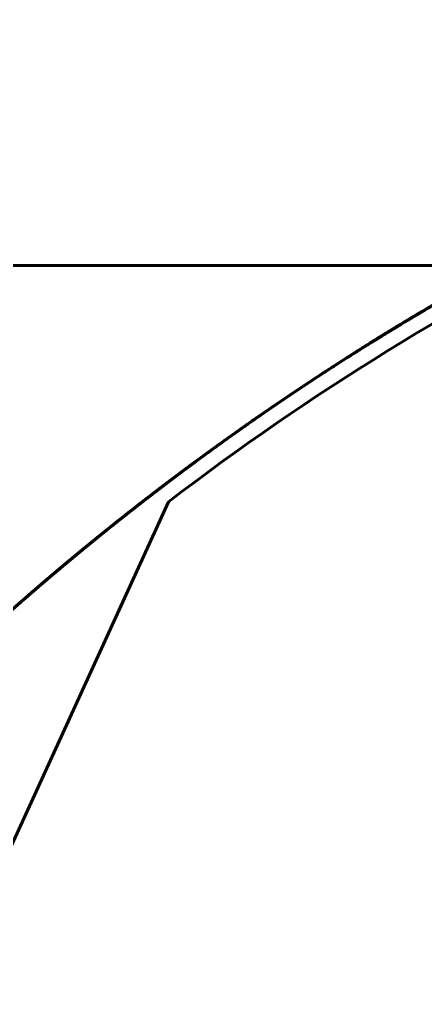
# Model space of a CAD drawing. Header units: millimetres. Extents: x 0 to 840, y 0 to 594.
# Drawn here: x 96.103 to 97.388, y 257.942 to 261.042 of the extents above; entities that cross this region are included whole.
import ezdxf

# ---------------------------------------------------------------- set-up
doc = ezdxf.new("R2010")
doc.units = ezdxf.units.MM
doc.linetypes.add('K5LT_BASIC', pattern=[0])
doc.layers.add('Системный слой', color=7, linetype='Continuous')

msp = doc.modelspace()

# ---------------------------------------------------------------- linework, layer by layer
at = {"layer": 'Системный слой', "color": 5, "linetype": 'K5LT_BASIC', "lineweight": 60, "true_color": 0x0000ff}
for p, q in [((94.48832, 260.26201), (97.63315, 260.26201)), ((97.31995, 260.08188), (97.29618, 260.06748)), ((97.22881, 260.02609), (97.19527, 260.00516)), ((97.21882, 260.01988), (97.20448, 260.01093)), ((97.20448, 260.01093), (97.17491, 259.99235)), ((97.2084, 260.01337), (97.20448, 260.01093)), ((96.97874, 259.86475), (96.9526, 259.84716)), ((97.02084, 259.89278), (96.98287, 259.86752)), ((96.93931, 259.83817), (96.91634, 259.82254)), ((96.59767, 259.59401), (96.58487, 259.58436)), ((96.62085, 259.61139), (96.61969, 259.61052)), ((96.56953, 259.57275), (96.5347, 259.54617)), ((96.5789, 259.57985), (96.5504, 259.55819)), ((96.57404, 259.51333), (94.91438, 255.8739)), ((96.27746, 259.34088), (96.25611, 259.3231)), ((96.27459, 259.33849), (96.2677, 259.33277)), ((96.28884, 259.35031), (96.27746, 259.34088)), ((96.24866, 259.31687), (96.21633, 259.28965)), ((96.25325, 259.3207), (96.2471, 259.31556)), ((96.2291, 259.30044), (96.21685, 259.2901)), ((96.16562, 259.24642), (96.15064, 259.23351)), ((96.15671, 259.23875), (96.12077, 259.2076)), ((96.15984, 259.24144), (96.13569, 259.22058))]:
    msp.add_line(p, q, dxfattribs=at)
msp.add_arc((101.73832, 252.76201), 8.5, 104.709862, 127.413442, dxfattribs=at)
for points, knots in [([(99.60669, 261.04203), (99.58233, 261.03576), (99.29992, 260.96172), (98.76682, 260.79236), (98.02918, 260.47944), (97.32403, 260.09893), (96.65753, 259.65418), (96.03552, 259.14906), (95.46345, 258.58802), (94.94634, 257.97596), (94.48869, 257.31824), (94.09454, 256.62063), (93.76732, 255.88922), (93.5099, 255.13043), (93.32454, 254.3509), (93.21285, 253.55745), (93.17583, 252.75704), (93.21378, 251.95667), (93.32639, 251.16336), (93.51266, 250.38404), (93.76588, 249.64046), (93.97681, 249.16697), (94.08896, 248.94235)], [0.9944152957, 0.9944152957, 0.9944152957, 0.9944152957, 0.9944302992, 0.9945894335, 0.9947485678, 0.9949077021, 0.9950668364, 0.9952259707, 0.995385105, 0.9955442393, 0.9957033736, 0.995862508, 0.9960216423, 0.9961807766, 0.9963399109, 0.9964990452, 0.9966581795, 0.9968173138, 0.9969764481, 0.9971355824, 0.9972947167, 0.997444463, 0.997444463, 0.997444463, 0.997444463]), ([(99.60669, 261.04203), (99.55163, 261.02785), (99.239, 260.94404), (98.67768, 260.75881), (97.94357, 260.4377), (97.24269, 260.04938), (96.6302, 259.63074), (96.26199, 259.33129), (96.10589, 259.1946)], [0.98373438793, 0.98373438793, 0.98373438793, 0.98373438793, 0.98376830045, 0.98392743475, 0.98408656906, 0.98424570337, 0.98440483768, 0.98452859697, 0.98452859697, 0.98452859697, 0.98452859697]), ([(99.60669, 261.04203), (99.52093, 261.01995), (99.17817, 260.92601), (98.58892, 260.72427), (97.85842, 260.39502), (97.16191, 259.99892), (96.58128, 259.59251), (96.24034, 259.31221), (96.1091, 259.19741)], [0.97305348015, 0.97305348015, 0.97305348015, 0.97305348015, 0.97310630172, 0.97326543603, 0.97342457034, 0.97358370465, 0.97374283896, 0.97384683931, 0.97384683931, 0.97384683931, 0.97384683931]), ([(98.54452, 260.6931), (98.53142, 260.68783), (98.2711, 260.58225), (97.77376, 260.35139), (97.24262, 260.04147), (96.9537, 259.84837), (96.88726, 259.80259)], [0.96259501597, 0.96259501597, 0.96259501597, 0.96259501597, 0.9626034373, 0.96276257161, 0.96292170592, 0.96296982868, 0.96296982868, 0.96296982868, 0.96296982868]), ([(98.54452, 260.6931), (98.37679, 260.62555), (97.96688, 260.44518), (97.5243, 260.20736), (97.25048, 260.0397), (97.20448, 260.01093)], [0.09744147793, 0.09744147793, 0.09744147793, 0.09744147793, 0.09754933164, 0.09770846595, 0.09774082862, 0.09774082862, 0.09774082862, 0.09774082862]), ([(98.54452, 260.6931), (98.36456, 260.62063), (97.94298, 260.43395), (97.50151, 260.19409), (97.23931, 260.03271), (97.20448, 260.01093)], [0.18288874095, 0.18288874095, 0.18288874095, 0.18288874095, 0.18300445576, 0.18316359007, 0.18318809164, 0.18318809164, 0.18318809164, 0.18318809164]), ([(98.54452, 260.6931), (98.39166, 260.63154), (97.99597, 260.45875), (97.55206, 260.22342), (97.26407, 260.0482), (97.20448, 260.01093)], [0.64216777967, 0.64216777967, 0.64216777967, 0.64216777967, 0.64226607257, 0.64242520687, 0.64246713035, 0.64246713035, 0.64246713035, 0.64246713035]), ([(98.54452, 260.6931), (98.3107, 260.59894), (97.90775, 260.41558), (97.52039, 260.20162), (97.35705, 260.10415)], [0.3431023591, 0.3431023591, 0.3431023591, 0.3431023591, 0.34325270528, 0.34336616085, 0.34336616085, 0.34336616085, 0.34336616085]), ([(98.38055, 260.62508), (98.2202, 260.55661), (97.81838, 260.37029), (97.43198, 260.15322), (97.20448, 260.01093)], [0.43926582441, 0.43926582441, 0.43926582441, 0.43926582441, 0.43936982814, 0.43952988068, 0.43952988068, 0.43952988068, 0.43952988068]), ([(98.32607, 260.6016), (98.26924, 260.57686), (97.96921, 260.44237), (97.44011, 260.16753), (96.76669, 259.73333), (96.32904, 259.38922), (96.11097, 259.19908), (96.09405, 259.18421)], [0.91991847438, 0.91991847438, 0.91991847438, 0.91991847438, 0.91995544239, 0.9201145767, 0.92027371101, 0.92043284532, 0.92044628114, 0.92044628114, 0.92044628114, 0.92044628114]), ([(98.3295, 260.60309), (98.27381, 260.57887), (97.97483, 260.44509), (97.59782, 260.24968), (97.28642, 260.06218), (97.20448, 260.01093)], [0.47131960032, 0.47131960032, 0.47131960032, 0.47131960032, 0.47135582432, 0.47151495863, 0.47157260432, 0.47157260432, 0.47157260432, 0.47157260432]), ([(98.20619, 260.54832), (98.01148, 260.45999), (97.72905, 260.31887), (97.45502, 260.16243), (97.36761, 260.11044)], [0.67428367635, 0.67428367635, 0.67428367635, 0.67428367635, 0.67441120306, 0.67447186116, 0.67447186116, 0.67447186116, 0.67447186116]), ([(98.13071, 260.51364), (98.08631, 260.49297), (97.80116, 260.35727), (97.49228, 260.1887), (97.23478, 260.02988), (97.20448, 260.01093)], [0.0014029952, 0.0014029952, 0.0014029952, 0.0014029952, 0.00143220878, 0.00159134309, 0.00161265772, 0.00161265772, 0.00161265772, 0.00161265772]), ([(98.04134, 260.47141), (98.02239, 260.46232), (97.76333, 260.33692), (97.48367, 260.18365), (97.23055, 260.02723), (97.20448, 260.01093)], [0.89861890973, 0.89861890973, 0.89861890973, 0.89861890973, 0.89863144494, 0.89879057925, 0.8988089194, 0.8988089194, 0.8988089194, 0.8988089194]), ([(97.96636, 260.435), (97.78735, 260.347), (97.53089, 260.20959), (97.28189, 260.05934), (97.20448, 260.01093)], [0.28982373273, 0.28982373273, 0.28982373273, 0.28982373273, 0.28994271165, 0.28999717041, 0.28999717041, 0.28999717041, 0.28999717041]), ([(97.96636, 260.435), (97.90594, 260.4053), (97.64651, 260.27394), (97.39393, 260.12942), (97.20448, 260.01093)], [0.51412279813, 0.51412279813, 0.51412279813, 0.51412279813, 0.51416295353, 0.51429623581, 0.51429623581, 0.51429623581, 0.51429623581]), ([(97.91657, 260.41033), (97.85635, 260.38024), (97.55923, 260.22736), (97.08923, 259.94956), (96.69926, 259.67251), (96.5317, 259.54387)], [0.41800567526, 0.41800567526, 0.41800567526, 0.41800567526, 0.41804583068, 0.41820496499, 0.41833096299, 0.41833096299, 0.41833096299, 0.41833096299]), ([(97.82418, 260.36346), (97.61198, 260.25419), (97.17228, 260.00397), (96.70187, 259.67793), (96.43967, 259.47254), (96.38799, 259.43108)], [0.88798622089, 0.88798622089, 0.88798622089, 0.88798622089, 0.88812858052, 0.88828771483, 0.88832723285, 0.88832723285, 0.88832723285, 0.88832723285]), ([(97.87084, 260.38731), (97.6729, 260.28691), (97.44882, 260.16206), (97.23074, 260.02737), (97.2016, 260.00913)], [0.45005857786, 0.45005857786, 0.45005857786, 0.45005857786, 0.45019096117, 0.45021146409, 0.45021146409, 0.45021146409, 0.45021146409]), ([(97.82508, 260.36392), (97.76522, 260.33311), (97.55485, 260.22166), (97.34924, 260.10146), (97.20448, 260.01093)], [0.85594329463, 0.85594329463, 0.85594329463, 0.85594329463, 0.85598345003, 0.85608528788, 0.85608528788, 0.85608528788, 0.85608528788]), ([(97.74738, 260.32342), (97.57569, 260.2328), (97.39431, 260.12903), (97.21696, 260.01873), (97.20448, 260.01093)], [0.35395804634, 0.35395804634, 0.35395804634, 0.35395804634, 0.35407383832, 0.35408261767, 0.35408261767, 0.35408261767, 0.35408261767]), ([(97.73368, 260.31617), (97.58781, 260.23884), (97.41061, 260.13823), (97.23719, 260.03139), (97.20448, 260.01093)], [0.63166473189, 0.63166473189, 0.63166473189, 0.63166473189, 0.63176320815, 0.63178622248, 0.63178622248, 0.63178622248, 0.63178622248]), ([(97.73038, 260.31442), (97.66273, 260.27852), (97.54682, 260.215), (97.43242, 260.14881), (97.38459, 260.12051)], [0.93073089601, 0.93073089601, 0.93073089601, 0.93073089601, 0.93077657543, 0.930809724246, 0.930809724246, 0.930809724246, 0.930809724246]), ([(97.65319, 260.27295), (97.5906, 260.23891), (97.46609, 260.16916), (97.34337, 260.09631), (97.28238, 260.05907)], [0.653044713107, 0.653044713107, 0.653044713107, 0.653044713107, 0.653087205602, 0.653129832088, 0.653129832088, 0.653129832088, 0.653129832088]), ([(97.66349, 260.27855), (97.6159, 260.25275), (97.51097, 260.19457), (97.40728, 260.13418), (97.35077, 260.10039)], [0.300572421379, 0.300572421379, 0.300572421379, 0.300572421379, 0.300604710376, 0.300643985069, 0.300643985069, 0.300643985069, 0.300643985069]), ([(97.68796, 260.29176), (97.64844, 260.2705), (97.54272, 260.21256), (97.43825, 260.15239), (97.37319, 260.11376)], [0.396695062945, 0.396695062945, 0.396695062945, 0.396695062945, 0.396721833227, 0.396766965316, 0.396766965316, 0.396766965316, 0.396766965316]), ([(97.60493, 260.2465), (97.40147, 260.13414), (97.13032, 259.96962), (96.86891, 259.79042), (96.79996, 259.74163)], [0.95212107528, 0.95212107528, 0.95212107528, 0.95212107528, 0.95225970719, 0.95231009183, 0.95231009183, 0.95231009183, 0.95231009183]), ([(97.61523, 260.25218), (97.577, 260.23114), (97.47039, 260.17139), (97.36508, 260.10936), (97.29794, 260.06855)], [0.567606053267, 0.567606053267, 0.567606053267, 0.567606053267, 0.567632081477, 0.567678945424, 0.567678945424, 0.567678945424, 0.567678945424]), ([(97.58803, 260.23714), (97.55426, 260.2184), (97.47114, 260.17151), (97.38881, 260.12323), (97.34009, 260.094)], [0.386036798341, 0.386036798341, 0.386036798341, 0.386036798341, 0.386059834501, 0.386093722261, 0.386093722261, 0.386093722261, 0.386093722261]), ([(97.54612, 260.21372), (97.49661, 260.18587), (97.37868, 260.11797), (97.26241, 260.04727), (97.19527, 260.00516)], [0.823963566113, 0.823963566113, 0.823963566113, 0.823963566113, 0.823997453851, 0.824044725771, 0.824044725771, 0.824044725771, 0.824044725771]), ([(97.56806, 260.22602), (97.49963, 260.18779), (97.37764, 260.11741), (97.25743, 260.04404), (97.20448, 260.01093)], [0.909405830114, 0.909405830114, 0.909405830114, 0.909405830114, 0.909452577976, 0.909489827284, 0.909489827284, 0.909489827284, 0.909489827284]), ([(97.55891, 260.2209), (97.51658, 260.19718), (97.39734, 260.12903), (97.27978, 260.05802), (97.20448, 260.01093)], [0.738513388645, 0.738513388645, 0.738513388645, 0.738513388645, 0.738542329726, 0.738595301248, 0.738595301248, 0.738595301248, 0.738595301248]), ([(97.54656, 260.21397), (97.46926, 260.17049), (97.3547, 260.10368), (97.24172, 260.03422), (97.20448, 260.01093)], [0.813282559286, 0.813282559286, 0.813282559286, 0.813282559286, 0.813335455124, 0.813361656389, 0.813361656389, 0.813361656389, 0.813361656389]), ([(97.53065, 260.20499), (97.47921, 260.17592), (97.36972, 260.11251), (97.26166, 260.04669), (97.20448, 260.01093)], [0.01221809983, 0.01221809983, 0.01221809983, 0.01221809983, 0.012253341821, 0.012293565602, 0.012293565602, 0.012293565602, 0.012293565602]), ([(97.51748, 260.19753), (97.4615, 260.16576), (97.35653, 260.1046), (97.2529, 260.04121), (97.20448, 260.01093)], [0.727841937483, 0.727841937483, 0.727841937483, 0.727841937483, 0.727880330999, 0.727914393372, 0.727914393372, 0.727914393372, 0.727914393372]), ([(97.51124, 260.19399), (97.48028, 260.17638), (97.37713, 260.11686), (97.27525, 260.05519), (97.20448, 260.01093)], [0.5569488365, 0.5569488365, 0.5569488365, 0.5569488365, 0.55697008275, 0.557019867337, 0.557019867337, 0.557019867337, 0.557019867337]), ([(97.37747, 260.11629), (97.34339, 260.09609), (97.28555, 260.06125), (97.22813, 260.02572), (97.20448, 260.01093)], [0.268595082534, 0.268595082534, 0.268595082534, 0.268595082534, 0.268618714195, 0.268635354651, 0.268635354651, 0.268635354651, 0.268635354651]), ([(97.33001, 260.08795), (97.25753, 260.04433), (97.1565, 259.98148), (97.05681, 259.91653), (97.02812, 259.8976)], [0.247244256934, 0.247244256934, 0.247244256934, 0.247244256934, 0.247294716741, 0.247315219375, 0.247315219375, 0.247315219375, 0.247315219375]), ([(97.33224, 260.08929), (97.28403, 260.0603), (97.18315, 259.99827), (97.08358, 259.93417), (97.03169, 259.89995)], [0.70652277804, 0.70652277804, 0.70652277804, 0.70652277804, 0.706556333546, 0.706593408327, 0.706593408327, 0.706593408327, 0.706593408327]), ([(97.36398, 260.10828), (97.3277, 260.08667), (97.27441, 260.05441), (97.22149, 260.02157), (97.20448, 260.01093)], [0.535620899681, 0.535620899681, 0.535620899681, 0.535620899681, 0.535646085296, 0.535658051578, 0.535658051578, 0.535658051578, 0.535658051578]), ([(97.28614, 260.06137), (97.20388, 260.0112), (97.00901, 259.88777), (96.81926, 259.75653), (96.71064, 259.67757)], [0.86674711196, 0.86674711196, 0.86674711196, 0.86674711196, 0.86680458307, 0.86688468251, 0.86688468251, 0.86688468251, 0.86688468251]), ([(97.28567, 260.06108), (97.22364, 260.02324), (97.12408, 259.96075), (97.02584, 259.89623), (96.98852, 259.8713)], [0.065679130519, 0.065679130519, 0.065679130519, 0.065679130519, 0.065722469765, 0.065749237439, 0.065749237439, 0.065749237439, 0.065749237439]), ([(97.29622, 260.0675), (97.23762, 260.03187), (97.1379, 259.96959), (97.0395, 259.90526), (96.99873, 259.87811)], [0.877425674868, 0.877425674868, 0.877425674868, 0.877425674868, 0.877466581795, 0.877495795399, 0.877495795399, 0.877495795399, 0.877495795399]), ([(97.31527, 260.07905), (97.28863, 260.06295), (97.19888, 260.00803), (97.11016, 259.95146), (97.04821, 259.91081)], [0.80265489004, 0.80265489004, 0.80265489004, 0.80265489004, 0.802673456397, 0.802717648596, 0.802717648596, 0.802717648596, 0.802717648596]), ([(97.31307, 260.07773), (97.29845, 260.06888), (97.26215, 260.04678), (97.22602, 260.0244), (97.20448, 260.01093)], [0.717208136768, 0.717208136768, 0.717208136768, 0.717208136768, 0.717218332273, 0.717233485491, 0.717233485491, 0.717233485491, 0.717233485491]), ([(97.25562, 260.04266), (97.22195, 260.02193), (97.15369, 259.97925), (97.08604, 259.93561), (97.05178, 259.91316)], [0.791987874328, 0.791987874328, 0.791987874328, 0.791987874328, 0.79201145767, 0.792035890854, 0.792035890854, 0.792035890854, 0.792035890854]), ([(97.20448, 260.01093), (97.11186, 259.953), (96.79687, 259.74749), (96.42045, 259.46485), (96.14606, 259.23024), (96.07551, 259.16787)], [0.9415325509, 0.9415325509, 0.9415325509, 0.9415325509, 0.94159770847, 0.94175684278, 0.94181301004, 0.94181301004, 0.94181301004, 0.94181301004]), ([(97.20448, 260.01093), (97.1028, 259.94733), (96.84213, 259.77657), (96.59109, 259.59174), (96.44067, 259.473)], [0.57838168308, 0.57838168308, 0.57838168308, 0.57838168308, 0.57845321451, 0.57856751927, 0.57856751927, 0.57856751927, 0.57856751927]), ([(97.20448, 260.01093), (96.98412, 259.8731), (96.72751, 259.69584), (96.48121, 259.505), (96.44067, 259.473)], [0.62110531459, 0.62110531459, 0.62110531459, 0.62110531459, 0.62126034373, 0.6212911508, 0.6212911508, 0.6212911508, 0.6212911508]), ([(97.17175, 259.99035), (97.00537, 259.88524), (96.75837, 259.717), (96.52063, 259.53612), (96.44067, 259.473)], [0.72792207986, 0.72792207986, 0.72792207986, 0.72792207986, 0.72803946531, 0.72810022957, 0.72810022957, 0.72810022957, 0.72810022957]), ([(97.20448, 260.01093), (97.15656, 259.98096), (96.91971, 259.82953), (96.69044, 259.66649), (96.51268, 259.52923)], [0.59974349883, 0.59974349883, 0.59974349883, 0.59974349883, 0.59977721197, 0.59991116946, 0.59991116946, 0.59991116946, 0.59991116946]), ([(97.20448, 260.01093), (97.14539, 259.97397), (96.91667, 259.827), (96.6951, 259.6692), (96.5347, 259.54617)], [0.68519076184, 0.68519076184, 0.68519076184, 0.68519076184, 0.68523233609, 0.68535290846, 0.68535290846, 0.68535290846, 0.68535290846]), ([(97.20448, 260.01093), (97.1475, 259.97529), (96.93865, 259.84122), (96.73576, 259.69812), (96.59127, 259.58919)], [0.236592631, 0.236592631, 0.236592631, 0.236592631, 0.23663271801, 0.23674064889, 0.23674064889, 0.23674064889, 0.23674064889]), ([(97.20448, 260.01093), (97.12968, 259.96415), (96.97722, 259.86547), (96.82797, 259.76199), (96.75213, 259.70754)], [0.58906259095, 0.58906259095, 0.58906259095, 0.58906259095, 0.58911521324, 0.58917090094, 0.58917090094, 0.58917090094, 0.58917090094]), ([(97.14108, 259.97089), (97.08987, 259.93823), (96.89524, 259.81117), (96.70587, 259.67623), (96.56911, 259.57243)], [0.14047936909, 0.14047936909, 0.14047936909, 0.14047936909, 0.14051559516, 0.14061800108, 0.14061800108, 0.14061800108, 0.14061800108]), ([(97.11141, 259.95188), (97.03037, 259.89973), (96.93807, 259.8381), (96.847, 259.7747), (96.83504, 259.76632)], [0.663850861761, 0.663850861761, 0.663850861761, 0.663850861761, 0.663908338638, 0.663917049501, 0.663917049501, 0.663917049501, 0.663917049501]), ([(97.06164, 259.9196), (96.98649, 259.8705), (96.77635, 259.72843), (96.57268, 259.57711), (96.44402, 259.47564)], [0.7493099181, 0.7493099181, 0.7493099181, 0.7493099181, 0.74936346276, 0.74946119637, 0.74946119637, 0.74946119637, 0.74946119637]), ([(97.04464, 259.90847), (96.90441, 259.81636), (96.74205, 259.70276), (96.5838, 259.58362), (96.55969, 259.56527)], [0.00165040763, 0.00165040763, 0.00165040763, 0.00165040763, 0.0017504774, 0.0017685507, 0.0017685507, 0.0017685507, 0.0017685507]), ([(97.06475, 259.92164), (97.02165, 259.8935), (96.94368, 259.8416), (96.86657, 259.78841), (96.83201, 259.7642)], [0.492967389561, 0.492967389561, 0.492967389561, 0.492967389561, 0.492998090388, 0.493023258855, 0.493023258855, 0.493023258855, 0.493023258855]), ([(97.06475, 259.92164), (97.02821, 259.89779), (96.95772, 259.851), (96.88794, 259.80318), (96.85432, 259.77978)], [0.225944692647, 0.225944692647, 0.225944692647, 0.225944692647, 0.225970719287, 0.225995152472, 0.225995152472, 0.225995152472, 0.225995152472]), ([(97.05178, 259.91316), (97.01752, 259.8907), (96.96192, 259.85369), (96.90675, 259.81603), (96.88548, 259.80137)], [0.674545904188, 0.674545904188, 0.674545904188, 0.674545904188, 0.674570337365, 0.674585745122, 0.674585745122, 0.674585745122, 0.674585745122]), ([(96.99518, 259.87574), (96.87648, 259.79659), (96.68953, 259.66507), (96.50804, 259.52619), (96.44066, 259.47299)], [0.18323763336, 0.18323763336, 0.18323763336, 0.18323763336, 0.18332272438, 0.18337392972, 0.18337392972, 0.18337392972, 0.18337392972]), ([(96.99873, 259.87811), (96.93396, 259.83496), (96.74433, 259.70489), (96.56005, 259.56724), (96.44067, 259.473)], [0.83477216383, 0.83477216383, 0.83477216383, 0.83477216383, 0.83481858689, 0.83490930833, 0.83490930833, 0.83490930833, 0.83490930833]), ([(97.01164, 259.88668), (96.89825, 259.81146), (96.71085, 259.68059), (96.52888, 259.54234), (96.4562, 259.48523)], [0.09778644025, 0.09778644025, 0.09778644025, 0.09778644025, 0.09786760025, 0.09792273424, 0.09792273424, 0.09792273424, 0.09792273424]), ([(97.0152, 259.88905), (96.98224, 259.86721), (96.81895, 259.75735), (96.65949, 259.64188), (96.5347, 259.54617)], [0.76000187814, 0.76000187814, 0.76000187814, 0.76000187814, 0.76002546149, 0.76011926357, 0.76011926357, 0.76011926357, 0.76011926357]), ([(96.99873, 259.87811), (96.92951, 259.832), (96.8155, 259.75364), (96.70343, 259.67254), (96.65906, 259.63977)], [0.653196729933, 0.653196729933, 0.653196729933, 0.653196729933, 0.653246339911, 0.653279238506, 0.653279238506, 0.653279238506, 0.653279238506]), ([(97.02188, 259.89347), (96.96469, 259.85565), (96.85224, 259.77932), (96.74164, 259.70033), (96.68731, 259.66055)], [0.930894810703, 0.930894810703, 0.930894810703, 0.930894810703, 0.930935709739, 0.930975871096, 0.930975871096, 0.930975871096, 0.930975871096]), ([(97.00424, 259.88177), (96.97704, 259.86369), (96.89854, 259.81084), (96.82091, 259.75668), (96.77047, 259.72067)], [0.311406362284, 0.311406362284, 0.311406362284, 0.311406362284, 0.311425843412, 0.311462812039, 0.311462812039, 0.311462812039, 0.311462812039]), ([(96.97874, 259.86475), (96.94915, 259.84492), (96.8858, 259.80189), (96.82303, 259.75801), (96.78962, 259.73431)], [0.396859721095, 0.396859721095, 0.396859721095, 0.396859721095, 0.396880967537, 0.396905400785, 0.396905400785, 0.396905400785, 0.396905400785]), ([(96.98852, 259.8713), (96.9512, 259.84636), (96.89061, 259.80519), (96.83056, 259.76324), (96.80739, 259.74688)], [0.215281947702, 0.215281947702, 0.215281947702, 0.215281947702, 0.21530872056, 0.215325637932, 0.215325637932, 0.215325637932, 0.215325637932]), ([(97.00104, 259.87964), (96.94853, 259.84469), (96.88609, 259.80213), (96.82422, 259.75875), (96.81402, 259.75156)], [0.300726218541, 0.300726218541, 0.300726218541, 0.300726218541, 0.300763844685, 0.300771288131, 0.300771288131, 0.300771288131, 0.300771288131]), ([(96.96123, 259.85299), (96.8938, 259.80756), (96.7173, 259.68496), (96.54551, 259.55576), (96.44067, 259.473)], [0.73865296663, 0.73865296663, 0.73865296663, 0.73865296663, 0.73870146404, 0.73878113744, 0.73878113744, 0.73878113744, 0.73878113744]), ([(96.9411, 259.83938), (96.86517, 259.78791), (96.69587, 259.66914), (96.53097, 259.54429), (96.44067, 259.473)], [0.64252962808, 0.64252962808, 0.64252962808, 0.64252962808, 0.64258434118, 0.64265296655, 0.64265296655, 0.64265296655, 0.64265296655]), ([(96.94949, 259.84506), (96.87719, 259.79618), (96.73745, 259.69856), (96.6007, 259.59679), (96.5347, 259.54617)], [0.37550491583, 0.37550491583, 0.37550491583, 0.37550491583, 0.37555697008, 0.37560658004, 0.37560658004, 0.37560658004, 0.37560658004]), ([(96.93169, 259.83299), (96.88282, 259.79978), (96.80259, 259.74401), (96.72332, 259.68688), (96.69214, 259.66408)], [0.023039232076, 0.023039232076, 0.023039232076, 0.023039232076, 0.023074474857, 0.023097511022, 0.023097511022, 0.023097511022, 0.023097511022]), ([(96.95489, 259.84871), (96.91352, 259.82079), (96.83341, 259.76569), (96.75425, 259.70923), (96.71596, 259.68143)], [0.119161832171, 0.119161832171, 0.119161832171, 0.119161832171, 0.119191597709, 0.119219824477, 0.119219824477, 0.119219824477, 0.119219824477]), ([(96.90047, 259.81167), (96.81662, 259.75413), (96.66156, 259.6436), (96.51028, 259.52796), (96.44067, 259.473)], [0.81343393145, 0.81343393145, 0.81343393145, 0.81343393145, 0.81349458943, 0.81354749258, 0.81354749258, 0.81354749258, 0.81354749258]), ([(96.92959, 259.83157), (96.87937, 259.79741), (96.80744, 259.74735), (96.73629, 259.69619), (96.71452, 259.68039)], [0.471637868089, 0.471637868089, 0.471637868089, 0.471637868089, 0.471674092935, 0.471690137298, 0.471690137298, 0.471690137298, 0.471690137298]), ([(96.89271, 259.80634), (96.8658, 259.78783), (96.8188, 259.7551), (96.77213, 259.7219), (96.75213, 259.70754)], [0.386199488445, 0.386199488445, 0.386199488445, 0.386199488445, 0.38621896881, 0.386233651269, 0.386233651269, 0.386233651269, 0.386233651269]), ([(96.81229, 259.75034), (96.76484, 259.71689), (96.65342, 259.63664), (96.54395, 259.55372), (96.48145, 259.505)], [0.546432590696, 0.546432590696, 0.546432590696, 0.546432590696, 0.546467218332, 0.546514489319, 0.546514489319, 0.546514489319, 0.546514489319]), ([(96.82541, 259.75957), (96.78227, 259.72928), (96.67061, 259.64934), (96.56091, 259.56672), (96.4941, 259.51483)], [0.909580267824, 0.909580267824, 0.909580267824, 0.909580267824, 0.909611712285, 0.909662172124, 0.909662172124, 0.909662172124, 0.909662172124]), ([(96.83201, 259.7642), (96.79743, 259.73997), (96.68438, 259.6595), (96.57332, 259.5763), (96.49705, 259.51713)], [0.82413140303, 0.82413140303, 0.82413140303, 0.82413140303, 0.82415658816, 0.824214165506, 0.824214165506, 0.824214165506, 0.824214165506]), ([(96.80739, 259.74688), (96.77236, 259.72216), (96.7021, 259.67176), (96.6326, 259.6203), (96.59777, 259.59409)], [0.460986519089, 0.460986519089, 0.460986519089, 0.460986519089, 0.461012094208, 0.46103809565, 0.46103809565, 0.46103809565, 0.46103809565]), ([(96.78961, 259.7343), (96.73471, 259.69533), (96.6172, 259.60982), (96.5019, 259.52134), (96.44067, 259.473)], [0.450309943419, 0.450309943419, 0.450309943419, 0.450309943419, 0.450350095481, 0.450396624762, 0.450396624762, 0.450396624762, 0.450396624762]), ([(96.78004, 259.72749), (96.71968, 259.68453), (96.62872, 259.61798), (96.53909, 259.54965), (96.50855, 259.52603)], [0.087161409374, 0.087161409374, 0.087161409374, 0.087161409374, 0.087205601528, 0.087228631057, 0.087228631057, 0.087228631057, 0.087228631057]), ([(96.72881, 259.69074), (96.69244, 259.66445), (96.57735, 259.57985), (96.4644, 259.49238), (96.38799, 259.43108)], [0.898922943269, 0.898922943269, 0.898922943269, 0.898922943269, 0.898949713558, 0.89900814072, 0.89900814072, 0.89900814072, 0.89900814072]), ([(96.74138, 259.69981), (96.69643, 259.66744), (96.59526, 259.59307), (96.49575, 259.51648), (96.44067, 259.473)], [0.717344428659, 0.717344428659, 0.717344428659, 0.717344428659, 0.717377466582, 0.717419321692, 0.717419321692, 0.717419321692, 0.717419321692]), ([(96.74788, 259.70449), (96.7285, 259.69056), (96.65685, 259.6386), (96.586, 259.58552), (96.5347, 259.54617)], [0.279425612268, 0.279425612268, 0.279425612268, 0.279425612268, 0.279439847231, 0.279478409146, 0.279478409146, 0.279478409146, 0.279478409146]), ([(96.7063, 259.67441), (96.66253, 259.64255), (96.57331, 259.5763), (96.4854, 259.50831), (96.44067, 259.473)], [0.802800301982, 0.802800301982, 0.802800301982, 0.802800301982, 0.802832590707, 0.802866584709, 0.802866584709, 0.802866584709, 0.802866584709]), ([(96.65804, 259.63902), (96.61335, 259.60601), (96.54055, 259.55112), (96.46863, 259.49507), (96.44067, 259.473)], [0.076510464695, 0.076510464695, 0.076510464695, 0.076510464695, 0.076543602801, 0.07656484906, 0.07656484906, 0.07656484906, 0.07656484906]), ([(96.62932, 259.61771), (96.60918, 259.6027), (96.54584, 259.55506), (96.48316, 259.50655), (96.44067, 259.473)], [0.172645747295, 0.172645747295, 0.172645747295, 0.172645747295, 0.172660725653, 0.172693019956, 0.172693019956, 0.172693019956, 0.172693019956]), ([(96.6517, 259.63433), (96.61345, 259.60602), (96.54698, 259.55596), (96.48126, 259.50494), (96.45326, 259.48292)], [0.258087467504, 0.258087467504, 0.258087467504, 0.258087467504, 0.258115849778, 0.258137096033, 0.258137096033, 0.258137096033, 0.258137096033]), ([(96.58781, 259.58658), (96.52272, 259.53745), (96.38573, 259.43097), (96.25205, 259.32035), (96.18218, 259.26061)], [0.86691507386, 0.86691507386, 0.86691507386, 0.86691507386, 0.86696371738, 0.86701855254, 0.86701855254, 0.86701855254, 0.86701855254]), ([(96.6199, 259.61068), (96.59664, 259.5933), (96.53653, 259.54789), (96.47701, 259.50169), (96.44067, 259.473)], [0.43967078023, 0.43967078023, 0.43967078023, 0.43967078023, 0.439688096754, 0.439715716885, 0.439715716885, 0.439715716885, 0.439715716885]), ([(96.61969, 259.61052), (96.57111, 259.57422), (96.51132, 259.52853), (96.45213, 259.48205), (96.44067, 259.473)], [0.428989924056, 0.428989924056, 0.428989924056, 0.428989924056, 0.429026098027, 0.429034809002, 0.429034809002, 0.429034809002, 0.429034809002]), ([(96.59767, 259.59401), (96.56707, 259.57099), (96.51454, 259.5309), (96.46247, 259.49022), (96.44067, 259.473)], [0.343548134168, 0.343548134168, 0.343548134168, 0.343548134168, 0.343570973902, 0.343587545987, 0.343587545987, 0.343587545987, 0.343587545987]), ([(96.55677, 259.56305), (96.47701, 259.50228), (96.35471, 259.40566), (96.23511, 259.30573), (96.19282, 259.26969)], [0.856241910449, 0.856241910449, 0.856241910449, 0.856241910449, 0.856301718651, 0.856334862812, 0.856334862812, 0.856334862812, 0.856334862812]), ([(96.44067, 259.473), (96.23042, 259.30703), (95.82633, 258.95601), (95.3309, 258.43658), (95.04729, 258.08797), (94.93678, 257.94289)], [0.96308020286, 0.96308020286, 0.96308020286, 0.96308020286, 0.96323997454, 0.96339910885, 0.96350788952, 0.96350788952, 0.96350788952, 0.96350788952]), ([(96.44067, 259.473), (96.31541, 259.37412), (96.17146, 259.2538), (96.0316, 259.12885), (96.01084, 259.11012)], [0.90967566348, 0.90967566348, 0.90967566348, 0.90967566348, 0.90977084659, 0.90978752489, 0.90978752489, 0.90978752489, 0.90978752489]), ([(96.44067, 259.473), (96.41494, 259.4527), (96.29099, 259.35369), (96.16982, 259.25124), (96.07551, 259.16787)], [0.952399294972, 0.952399294972, 0.952399294972, 0.952399294972, 0.952418841502, 0.952493917912, 0.952493917912, 0.952493917912, 0.952493917912]), ([(96.44067, 259.473), (96.41075, 259.44938), (96.31736, 259.37464), (96.22554, 259.29795), (96.16375, 259.24481)], [0.77082386106, 0.77082386106, 0.77082386106, 0.77082386106, 0.770846594526, 0.770895209165, 0.770895209165, 0.770895209165, 0.770895209165]), ([(96.44067, 259.473), (96.4211, 259.45755), (96.34169, 259.3943), (96.26341, 259.32964), (96.20503, 259.28008)], [0.685376598044, 0.685376598044, 0.685376598044, 0.685376598044, 0.685391470401, 0.685437149813, 0.685437149813, 0.685437149813, 0.685437149813]), ([(96.38799, 259.43108), (96.30158, 259.36176), (96.17481, 259.25594), (96.05117, 259.14651), (96.01084, 259.11012)], [0.738794522551, 0.738794522551, 0.738794522551, 0.738794522551, 0.738860598345, 0.738892998864, 0.738892998864, 0.738892998864, 0.738892998864]), ([(96.38799, 259.43108), (96.2913, 259.35351), (96.16477, 259.24739), (96.04139, 259.13768), (96.01084, 259.11012)], [0.824241785571, 0.824241785571, 0.824241785571, 0.824241785571, 0.82431572247, 0.82434026188, 0.82434026188, 0.82434026188, 0.82434026188]), ([(96.38799, 259.43108), (96.33048, 259.38494), (96.22534, 259.29834), (96.12231, 259.20925), (96.07551, 259.16787)], [0.931050864335, 0.931050864335, 0.931050864335, 0.931050864335, 0.931094844048, 0.931132102166, 0.931132102166, 0.931132102166, 0.931132102166]), ([(96.38799, 259.43108), (96.32825, 259.38316), (96.25195, 259.32023), (96.17675, 259.256), (96.15984, 259.24144)], [0.300877299582, 0.300877299582, 0.300877299582, 0.300877299582, 0.300922978995, 0.300936286984, 0.300936286984, 0.300936286984, 0.300936286984]), ([(96.38799, 259.43108), (96.37771, 259.42283), (96.30071, 259.36077), (96.2248, 259.29737), (96.15984, 259.24144)], [0.322239115343, 0.322239115343, 0.322239115343, 0.322239115343, 0.322246976448, 0.322298102742, 0.322298102742, 0.322298102742, 0.322298102742]), ([(96.38799, 259.43108), (96.3427, 259.39475), (96.26619, 259.33208), (96.19078, 259.26809), (96.15984, 259.24144)], [0.397005470476, 0.397005470476, 0.397005470476, 0.397005470476, 0.397040101846, 0.397064457882, 0.397064457882, 0.397064457882, 0.397064457882]), ([(96.38799, 259.43108), (96.33242, 259.3865), (96.25606, 259.32365), (96.1808, 259.25949), (96.15984, 259.24144)], [0.482452733494, 0.482452733494, 0.482452733494, 0.482452733494, 0.482495225971, 0.482511720897, 0.482511720897, 0.482511720897, 0.482511720897]), ([(96.38799, 259.43108), (96.33659, 259.38984), (96.26016, 259.32707), (96.18485, 259.26297), (96.15984, 259.24144)], [0.664028167405, 0.664028167405, 0.664028167405, 0.664028167405, 0.664067472947, 0.66408715481, 0.66408715481, 0.66408715481, 0.66408715481]), ([(96.38799, 259.43108), (96.35104, 259.40143), (96.27441, 259.33891), (96.19888, 259.27506), (96.15984, 259.24144)], [0.760156338301, 0.760156338301, 0.760156338301, 0.760156338301, 0.760184595799, 0.760215325706, 0.760215325706, 0.760215325706, 0.760215325706]), ([(96.38799, 259.43108), (96.34076, 259.39319), (96.26427, 259.33048), (96.1889, 259.26646), (96.15984, 259.24144)], [0.845603601317, 0.845603601317, 0.845603601317, 0.845603601317, 0.845639719924, 0.845662588722, 0.845662588722, 0.845662588722, 0.845662588722]), ([(96.38799, 259.43108), (96.34687, 259.39809), (96.27034, 259.33552), (96.19491, 259.27163), (96.15995, 259.24154)], [0.578580904388, 0.578580904388, 0.578580904388, 0.578580904388, 0.578612348823, 0.578639863803, 0.578639863803, 0.578639863803, 0.578639863803]), ([(96.38724, 259.43048), (96.34832, 259.39924), (96.27601, 259.34018), (96.20469, 259.27993), (96.1717, 259.25164)], [0.12998296528, 0.12998296528, 0.12998296528, 0.12998296528, 0.130012730745, 0.13003865102, 0.13003865102, 0.13003865102, 0.13003865102]), ([(96.38799, 259.43108), (96.36132, 259.40968), (96.29371, 259.35477), (96.22695, 259.29884), (96.18672, 259.26449)], [0.674709075285, 0.674709075285, 0.674709075285, 0.674709075285, 0.674729471674, 0.674761022359, 0.674761022359, 0.674761022359, 0.674761022359]), ([(96.38799, 259.43108), (96.36743, 259.41458), (96.30103, 259.36081), (96.23544, 259.30604), (96.19048, 259.2677)], [0.407686378357, 0.407686378357, 0.407686378357, 0.407686378357, 0.407702100573, 0.407737343363, 0.407737343363, 0.407737343363, 0.407737343363]), ([(96.38799, 259.43108), (96.3716, 259.41793), (96.30899, 259.36732), (96.2471, 259.31583), (96.20177, 259.27731)], [0.58926181227, 0.58926181227, 0.58926181227, 0.58926181227, 0.589274347549, 0.589309828785, 0.589309828785, 0.589309828785, 0.589309828785]), ([(96.38799, 259.43108), (96.37354, 259.41949), (96.31188, 259.36969), (96.25092, 259.31904), (96.20462, 259.27973)], [0.14066368143, 0.14066368143, 0.14066368143, 0.14066368143, 0.140674729472, 0.140710954479, 0.140710954479, 0.140710954479, 0.140710954479]), ([(96.38799, 259.43108), (96.35715, 259.40634), (96.29982, 259.35969), (96.2431, 259.31229), (96.21685, 259.2901)], [0.493133641372, 0.493133641372, 0.493133641372, 0.493133641372, 0.493157224698, 0.493177727228, 0.493177727228, 0.493177727228, 0.493177727228]), ([(96.38799, 259.43108), (96.35909, 259.4079), (96.30271, 259.36206), (96.24691, 259.3155), (96.21971, 259.29251)], [0.044535510532, 0.044535510532, 0.044535510532, 0.044535510532, 0.04455760662, 0.044578852856, 0.044578852856, 0.044578852856, 0.044578852856]), ([(96.35363, 259.40337), (96.30364, 259.36283), (96.22798, 259.30007), (96.15343, 259.23601), (96.12783, 259.21375)], [0.749484206199, 0.749484206199, 0.749484206199, 0.749484206199, 0.749522597072, 0.749542834188, 0.749542834188, 0.749542834188, 0.749542834188]), ([(96.38507, 259.42874), (96.35105, 259.40142), (96.28149, 259.34468), (96.21283, 259.28685), (96.17779, 259.25685)], [0.311558951085, 0.311558951085, 0.311558951085, 0.311558951085, 0.311584977721, 0.31161249158, 0.31161249158, 0.31161249158, 0.31161249158]), ([(96.32842, 259.38285), (96.28476, 259.34717), (96.22842, 259.3002), (96.1727, 259.25252), (96.15984, 259.24144)], [0.119317105616, 0.119317105616, 0.119317105616, 0.119317105616, 0.119350732018, 0.119360853071, 0.119360853071, 0.119360853071, 0.119360853071]), ([(96.31897, 259.37511), (96.27658, 259.34038), (96.22342, 259.29595), (96.17081, 259.25089), (96.15984, 259.24144)], [0.5679176639, 0.5679176639, 0.5679176639, 0.5679176639, 0.567950350096, 0.567958983911, 0.567958983911, 0.567958983911, 0.567958983911]), ([(96.32034, 259.37623), (96.29374, 259.35445), (96.24658, 259.31534), (96.19985, 259.27573), (96.17941, 259.25825)], [0.215447352253, 0.215447352253, 0.215447352253, 0.215447352253, 0.21546785487, 0.215483894973, 0.215483894973, 0.215483894973, 0.215483894973]), ([(96.28884, 259.35031), (96.23221, 259.30347), (96.16088, 259.2429), (96.09055, 259.18117), (96.07551, 259.16787)], [0.557244514323, 0.557244514323, 0.557244514323, 0.557244514323, 0.557288351369, 0.55730032646, 0.55730032646, 0.55730032646, 0.55730032646]), ([(96.28295, 259.34543), (96.2648, 259.33039), (96.22358, 259.29595), (96.18269, 259.26112), (96.15984, 259.24144)], [0.033881549418, 0.033881549418, 0.033881549418, 0.033881549418, 0.033895607893, 0.033913590056, 0.033913590056, 0.033913590056, 0.033913590056]), ([(96.23525, 259.30561), (96.19272, 259.26984), (96.13935, 259.22406), (96.08655, 259.17763), (96.07551, 259.16787)], [0.375682955451, 0.375682955451, 0.375682955451, 0.375682955451, 0.375716104392, 0.375724892547, 0.375724892547, 0.375724892547, 0.375724892547]), ([(96.22573, 259.29759), (96.19241, 259.26949), (96.14216, 259.22645), (96.09242, 259.18282), (96.07551, 259.16787)], [0.108662733921, 0.108662733921, 0.108662733921, 0.108662733921, 0.108688733291, 0.10870219562, 0.10870219562, 0.10870219562, 0.10870219562])]:
    msp.add_open_spline(points, degree=3, knots=knots, dxfattribs=at)
for points in [[(97.39156, 260.12463), (97.32872, 260.08753), (97.26635, 260.04963), (97.20448, 260.01093)], [(97.38783, 260.12243), (97.32625, 260.08603), (97.26513, 260.04886), (97.20448, 260.01093)], [(97.36394, 260.10826), (97.30839, 260.07518), (97.25321, 260.04147), (97.19842, 260.00714)], [(97.36761, 260.11044), (97.31287, 260.07788), (97.25848, 260.04471), (97.20448, 260.01093)], [(97.36394, 260.10826), (97.31044, 260.0764), (97.25728, 260.04395), (97.20448, 260.01093)], [(97.33107, 260.08858), (97.28865, 260.06306), (97.24645, 260.03718), (97.20448, 260.01093)], [(97.31995, 260.08188), (97.28127, 260.05853), (97.24278, 260.03488), (97.20448, 260.01093)], [(97.31021, 260.07599), (97.27481, 260.05456), (97.23957, 260.03287), (97.20448, 260.01093)], [(97.3094, 260.0755), (97.27427, 260.05423), (97.2393, 260.03271), (97.20448, 260.01093)], [(97.29618, 260.06748), (97.2655, 260.04882), (97.23493, 260.02997), (97.20448, 260.01093)], [(97.29164, 260.06472), (97.26248, 260.04696), (97.23343, 260.02903), (97.20448, 260.01093)], [(97.28614, 260.06137), (97.25883, 260.04471), (97.23161, 260.02789), (97.20448, 260.01093)], [(97.27895, 260.05698), (97.25405, 260.04175), (97.22922, 260.0264), (97.20448, 260.01093)], [(97.27611, 260.05524), (97.25216, 260.04059), (97.22829, 260.02582), (97.20448, 260.01093)], [(97.27566, 260.05496), (97.25186, 260.0404), (97.22813, 260.02572), (97.20448, 260.01093)], [(97.27247, 260.05301), (97.24974, 260.03909), (97.22708, 260.02506), (97.20448, 260.01093)], [(97.27247, 260.05301), (97.24974, 260.03909), (97.22708, 260.02506), (97.20448, 260.01093)], [(97.24834, 260.03818), (97.23166, 260.02788), (97.21502, 260.01753), (97.1984, 260.00712)], [(97.26245, 260.04686), (97.24308, 260.03496), (97.22376, 260.02298), (97.20448, 260.01093)], [(97.253, 260.04105), (97.23679, 260.03106), (97.22062, 260.02102), (97.20448, 260.01093)], [(97.2488, 260.03846), (97.234, 260.02933), (97.21922, 260.02015), (97.20448, 260.01093)], [(97.2488, 260.03846), (97.234, 260.02933), (97.21922, 260.02015), (97.20448, 260.01093)], [(97.2488, 260.03846), (97.234, 260.02933), (97.21922, 260.02015), (97.20448, 260.01093)], [(97.2488, 260.03846), (97.234, 260.02933), (97.21922, 260.02015), (97.20448, 260.01093)], [(97.24834, 260.03818), (97.2337, 260.02914), (97.21907, 260.02006), (97.20448, 260.01093)], [(97.10837, 259.94992), (96.96384, 259.85682), (96.82211, 259.75936), (96.68346, 259.65772)], [(97.03839, 259.90436), (96.94793, 259.84483), (96.8586, 259.78359), (96.77047, 259.72067)], [(96.99207, 259.87366), (96.91807, 259.82428), (96.84485, 259.77374), (96.77243, 259.72207)], [(96.99873, 259.87811), (96.92284, 259.82756), (96.84776, 259.7758), (96.77353, 259.72285)], [(96.9854, 259.86921), (96.95194, 259.84683), (96.91863, 259.82421), (96.88548, 259.80137)], [(96.95259, 259.84715), (96.9055, 259.81535), (96.85874, 259.78308), (96.8123, 259.75035)], [(96.96235, 259.85374), (96.91255, 259.8202), (96.86311, 259.78614), (96.81402, 259.75156)], [(96.90047, 259.81167), (96.83246, 259.765), (96.76513, 259.71735), (96.69851, 259.66873)], [(96.89869, 259.81045), (96.85891, 259.78313), (96.81936, 259.75548), (96.78004, 259.72749)], [(96.90003, 259.81137), (96.88148, 259.79864), (96.86297, 259.78583), (96.84452, 259.77295)], [(96.9, 259.81135), (96.88145, 259.79862), (96.86296, 259.78582), (96.84452, 259.77295)], [(96.91634, 259.82254), (96.8956, 259.80837), (96.87493, 259.79412), (96.85432, 259.77978)], [(96.91987, 259.82495), (96.90575, 259.81531), (96.89165, 259.80563), (96.87759, 259.79591)], [(96.67398, 259.65077), (96.5952, 259.59285), (96.51742, 259.53358), (96.44067, 259.473)], [(96.68694, 259.66027), (96.64324, 259.62828), (96.59985, 259.59587), (96.55677, 259.56305)], [(96.66451, 259.6438), (96.58897, 259.5881), (96.51434, 259.53116), (96.44067, 259.473)], [(96.65162, 259.63427), (96.58047, 259.58161), (96.51015, 259.52784), (96.44067, 259.473)], [(96.62795, 259.61669), (96.56487, 259.56966), (96.50243, 259.52175), (96.44067, 259.473)], [(96.62933, 259.61771), (96.56692, 259.57121), (96.50515, 259.52385), (96.44403, 259.47566)], [(96.64218, 259.62727), (96.58168, 259.58237), (96.52178, 259.53666), (96.4625, 259.49018)], [(96.65804, 259.63902), (96.59674, 259.59374), (96.53604, 259.54763), (96.47598, 259.50072)], [(96.62085, 259.61139), (96.56018, 259.56606), (96.50011, 259.51993), (96.44067, 259.473)], [(96.6199, 259.61068), (96.55955, 259.56558), (96.4998, 259.51968), (96.44067, 259.473)], [(96.61718, 259.60865), (96.55776, 259.5642), (96.49891, 259.51898), (96.44067, 259.473)], [(96.59169, 259.58951), (96.57263, 259.57514), (96.55364, 259.5607), (96.5347, 259.54617)], [(96.61718, 259.60865), (96.59571, 259.59259), (96.57433, 259.57644), (96.55301, 259.56018)], [(96.59767, 259.59401), (96.58401, 259.58373), (96.57037, 259.57341), (96.55677, 259.56305)], [(96.61568, 259.60753), (96.59829, 259.59451), (96.58095, 259.58143), (96.56366, 259.56828)], [(96.58487, 259.58436), (96.57123, 259.57405), (96.55762, 259.56371), (96.54403, 259.55332)], [(96.44403, 259.47566), (96.34763, 259.39964), (96.25288, 259.32154), (96.15984, 259.24144)], [(96.44067, 259.473), (96.34543, 259.39782), (96.25179, 259.32061), (96.15984, 259.24144)], [(96.44067, 259.473), (96.34543, 259.39782), (96.25179, 259.32061), (96.15984, 259.24144)], [(96.44067, 259.473), (96.42305, 259.4591), (96.40549, 259.44512), (96.38799, 259.43108)], [(96.44067, 259.473), (96.42305, 259.4591), (96.40549, 259.44512), (96.38799, 259.43108)], [(96.38799, 259.43108), (96.30978, 259.36833), (96.23267, 259.30421), (96.15671, 259.23875)], [(96.38799, 259.43108), (96.31085, 259.36919), (96.23479, 259.30597), (96.15984, 259.24144)], [(96.38799, 259.43108), (96.31085, 259.36919), (96.23479, 259.30597), (96.15984, 259.24144)], [(96.38799, 259.43108), (96.32834, 259.38322), (96.26933, 259.33456), (96.21098, 259.28512)], [(96.38799, 259.43108), (96.33339, 259.38727), (96.27932, 259.3428), (96.22581, 259.29766)], [(96.35935, 259.408), (96.29201, 259.35349), (96.22549, 259.29797), (96.15984, 259.24144)], [(96.34808, 259.39886), (96.28458, 259.34729), (96.22183, 259.29481), (96.15984, 259.24144)], [(96.38507, 259.42874), (96.34388, 259.39566), (96.30299, 259.3622), (96.26241, 259.32836)], [(96.33325, 259.3868), (96.27481, 259.33911), (96.217, 259.29066), (96.15984, 259.24144)], [(96.32034, 259.37623), (96.26629, 259.33196), (96.21279, 259.28703), (96.15984, 259.24144)], [(96.32034, 259.37623), (96.28258, 259.34531), (96.2451, 259.31406), (96.20788, 259.2825)], [(96.31897, 259.37511), (96.28181, 259.34466), (96.24491, 259.3139), (96.20827, 259.28282)], [(96.30722, 259.36547), (96.2507, 259.31898), (96.19478, 259.27177), (96.13947, 259.22385)], [(96.30956, 259.36739), (96.25918, 259.32598), (96.20927, 259.284), (96.15984, 259.24144)], [(96.2927, 259.3535), (96.24803, 259.3166), (96.20374, 259.27924), (96.15984, 259.24144)], [(96.2898, 259.3511), (96.24612, 259.31498), (96.2028, 259.27843), (96.15984, 259.24144)], [(96.27459, 259.33849), (96.23605, 259.30648), (96.1978, 259.27413), (96.15984, 259.24144)], [(96.28981, 259.35111), (96.2522, 259.32001), (96.21486, 259.28859), (96.17779, 259.25685)], [(96.27746, 259.34088), (96.25718, 259.32405), (96.23698, 259.30712), (96.21685, 259.2901)], [(96.28981, 259.35111), (96.26949, 259.33431), (96.24926, 259.31742), (96.2291, 259.30044)], [(96.30547, 259.36403), (96.28297, 259.34552), (96.26057, 259.32689), (96.23827, 259.30815)], [(96.25652, 259.32344), (96.22409, 259.29635), (96.19186, 259.26902), (96.15984, 259.24144)], [(96.24866, 259.31687), (96.21888, 259.29193), (96.18928, 259.26679), (96.15984, 259.24144)], [(96.2471, 259.31556), (96.2246, 259.29671), (96.2022, 259.27774), (96.1799, 259.25866)], [(96.2677, 259.33277), (96.24358, 259.31268), (96.21957, 259.29247), (96.19567, 259.27212)], [(96.21073, 259.28491), (96.19361, 259.2704), (96.17654, 259.25583), (96.15954, 259.24119)]]:
    msp.add_open_spline(points, degree=3, dxfattribs=at)

doc.saveas('drawing.dxf')
